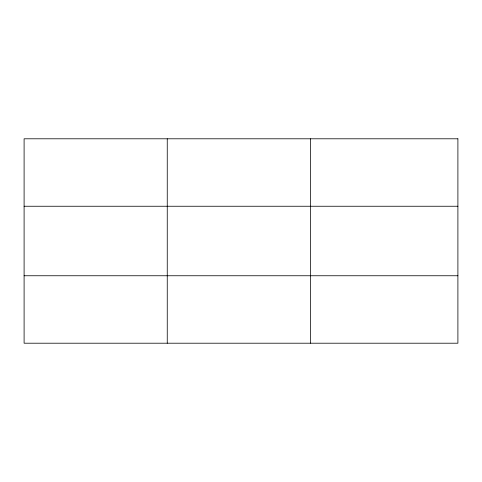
<?xml version="1.0" encoding="UTF-8"?>
<svg xmlns="http://www.w3.org/2000/svg" width="482" height="482" viewBox="0 0 482 482"><rect width="100%" height="100%" fill="white"/><g stroke="black" fill="none" stroke-linecap="round" stroke-linejoin="round"><path stroke-width="0.72" d="M167.254 343.208L167.254 138.792M310.408 343.208L310.408 138.792M24.1 206.248L457.9 206.248M24.1 275.752L457.9 275.752M457.9 138.792L457.9 343.208L24.1 343.208L24.1 138.792L457.9 138.792"/></g></svg>
